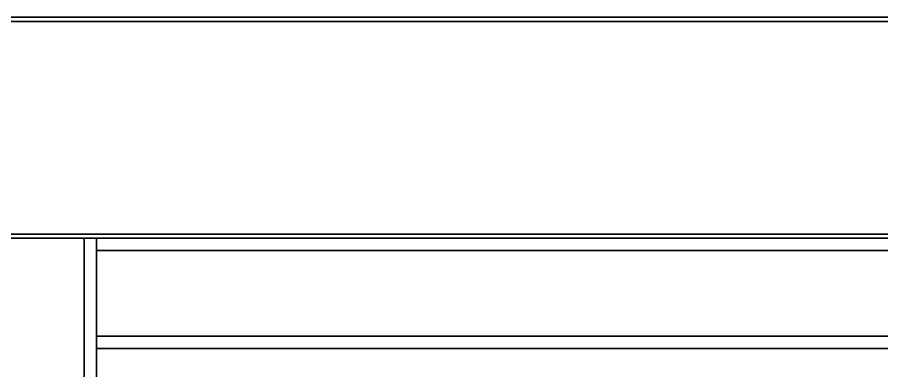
# Model space of a CAD drawing. Header units: millimetres. Extents: x 32496 to 166256, y 3504 to 23939.
# Drawn here: x 68315 to 68941, y 14723 to 14979 of the extents above; entities that cross this region are included whole.
import ezdxf

# ---------------------------------------------------------------- set-up
doc = ezdxf.new("R2010")
doc.units = ezdxf.units.MM
doc.layers.get('0').update_dxf_attribs({"lineweight": 35})

# ---------------------------------------------------------------- blocks, each defined once
blk = doc.blocks.new('8-1250')
at = {"linetype": 'Continuous'}
for p, q in [((4052.87, -31995.29), (-7907.13, -31995.29)), ((4052.87, -31992.29), (-7783.13, -31992.29)), ((4052.87, -32149.29), (-7907.13, -32149.29)), ((4052.87, -32152.29), (-7907.13, -32152.29)), ((-4683.13, -32324.29), (-4683.13, -32152.29)), ((-4674.13, -32232.29), (-4674.13, -32152.29)), ((-3751.63, -32161.29), (-4674.13, -32161.29)), ((-3951.13, -32223.29), (-4674.13, -32223.29)), ((-4674.13, -32324.29), (-4674.13, -32232.29)), ((-3947.1, -32232.29), (-4674.13, -32232.29))]:
    blk.add_line(p, q, dxfattribs=at)

msp = doc.modelspace()

# ---------------------------------------------------------------- block references
at = {"color": 6}
msp.add_blockref('8-1250', (73046.131, 46971.457), dxfattribs=at)

doc.saveas('drawing.dxf')
